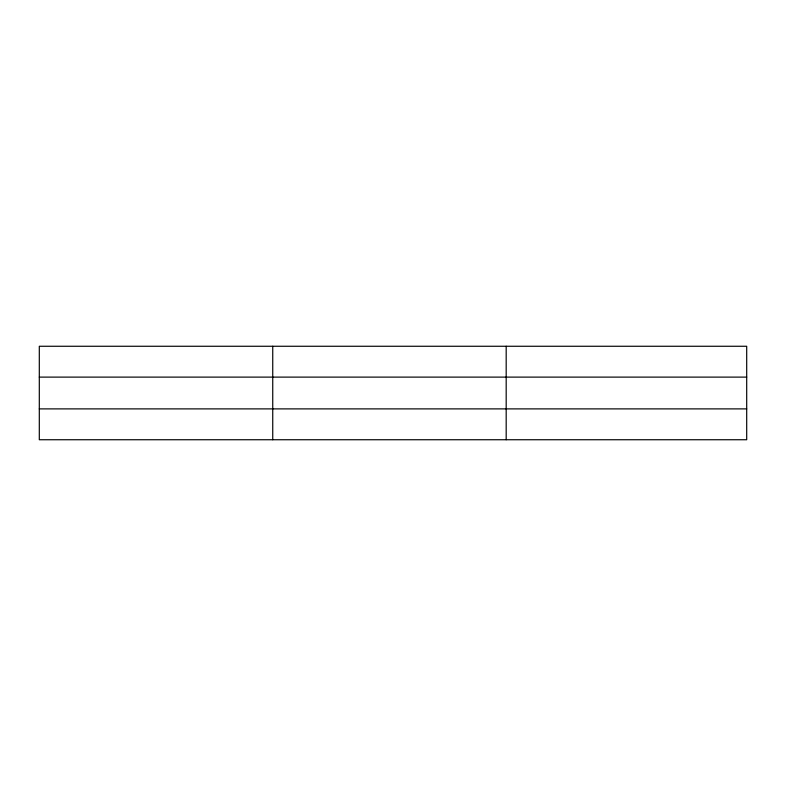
<?xml version="1.0" encoding="UTF-8"?>
<svg xmlns="http://www.w3.org/2000/svg" width="786" height="786" viewBox="0 0 786 786"><rect width="100%" height="100%" fill="white"/><g stroke="black" fill="none" stroke-linecap="round" stroke-linejoin="round"><path stroke-width="1.18" d="M272.742 439.738L272.742 346.262M506.184 439.738L506.184 346.262M746.7 408.887L746.7 439.738L39.3 439.738L39.3 346.262L746.7 346.262L746.7 408.887L39.3 408.887M39.3 377.113L746.7 377.113"/></g></svg>
